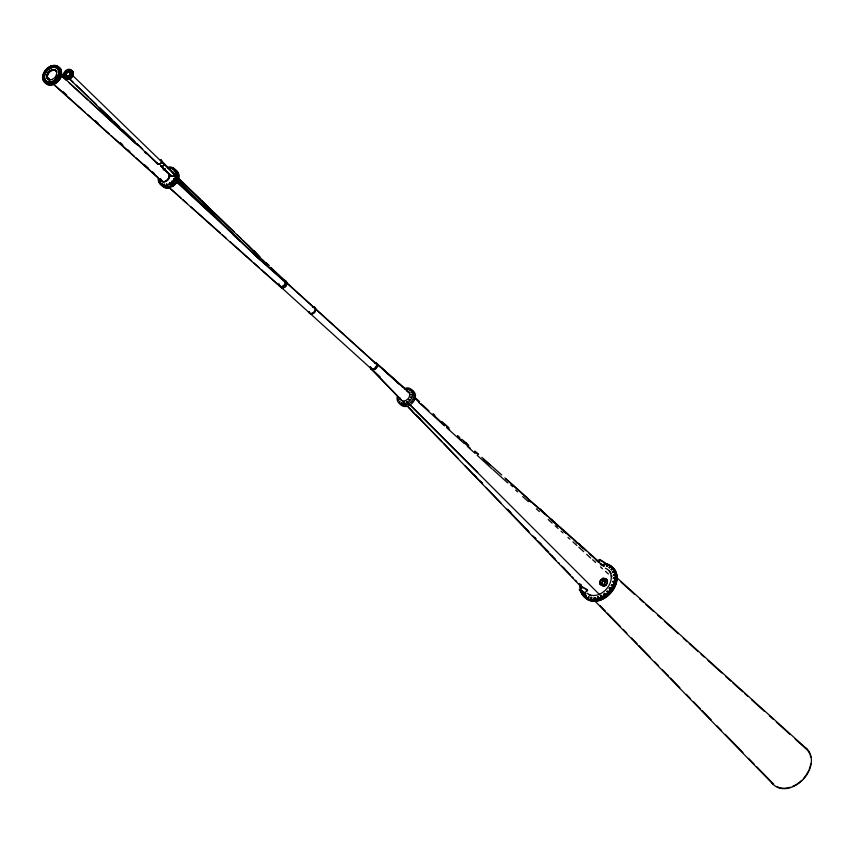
<?xml version="1.0" encoding="UTF-8"?>
<svg xmlns="http://www.w3.org/2000/svg" width="854" height="854" viewBox="0 0 854 854"><rect width="100%" height="100%" fill="white"/><g stroke="black" fill="none" stroke-linecap="round" stroke-linejoin="round"><path stroke-width="1.28" d="M584.403 593.402L584.029 594.352L583.261 594.085M585.919 595.355L586.25 596.199L585.246 596.135M588.886 596.871L587.926 597.864L588.758 596.818M591.502 597.416C592.719 599.305 589.143 598.184 591.512 597.501M601.376 595.334C602.518 597.405 598.974 595.772 601.547 595.473M604.653 564.569L604.333 565.668L603.735 564.953M604.568 593.316L604.728 594.245L603.725 594.181M607.696 565.433C607.45 567.91 605.603 564.74 607.674 565.497M607.824 591.117C605.646 591.939 608.667 591.246 606.799 591.246M610.194 566.853L609.82 567.803L609.051 567.536M609.959 587.765C610.962 590.039 607.621 587.819 610.236 588.022M612.179 568.903L611.891 569.778L611.037 569.575M612.265 584.894C609.703 586.132 613.706 584.093 611.165 585.353M613.257 571.294C614.464 573.183 610.888 572.052 613.257 571.379M613.62 581.457C611.186 582.375 614.933 581.094 612.531 581.723M614.304 578.009C611.742 579.247 615.766 577.187 613.215 578.468M60.004 69.057L60.015 68.8A10.419 7.622 -47.9 0 0 45.732 69.9A10.419 7.622 -47.9 0 0 47.301 83.756A10.419 7.622 -47.9 0 0 60.538 73.38L60.004 69.057A10.333 7.547 -47.9 0 0 45.806 69.814A10.333 7.547 -47.9 0 0 47.386 83.66L46.97 83.265M44.237 80.884A10.419 7.622 -47.9 0 0 53.386 84.45A10.419 7.622 -47.9 0 0 61.755 74.479L61.232 69.9L60.015 68.8M586.442 595.633C585.748 597.928 584.606 594.576 586.367 595.516M587.84 597.373L588.267 597.896L588.929 597.106M590.754 598.099L591.352 598.59L591.865 597.789M594.715 597.522C592.313 598.259 595.985 599.241 594.704 597.437M603.735 565.188L604.152 565.722L604.813 564.921M610.247 567.035C609.361 569.426 608.646 565.626 610.226 567.077M610.311 588.128L609.201 588.641M612.233 569.074L611.261 569.842L611.891 568.796M612.51 571.977L613.097 572.458L613.61 571.657M612.062 589.719L611.827 590.338M71.992 73.615C69.334 73.796 74.618 73.807 72.174 75.099M44.686 72.729L45.401 72.003M44.387 75.056L43.96 75.632M45.497 72.227L45.07 72.803M44.408 80.778L44.76 79.828L44.376 80.799A10.333 7.547 -47.9 0 0 53.588 84.354A10.333 7.547 -47.9 0 0 61.766 74.223M47.354 69.868L47.205 69.313M49.874 67.733L49.201 67.466L49.073 68.213M52.425 66.206L52.361 67.039L51.688 66.954M51.357 82.176L50.866 83.051M55.286 66.26L54.432 66.772M51.518 82.667L51.357 82.123M55.318 66.377L54.368 66.772M57.047 67.765L56.78 67.071L57.506 66.943M54.304 81.173L53.567 81.931M57.613 67.167L57.015 67.786M55.894 79.614L56.695 79.134L56.364 79.934M58.67 76.7L57.762 77.212L58.691 76.657M59.791 70.925L59.086 71.288L59.599 71.779M158.993 180.002L159.666 179.255L159.122 180.205M160.605 182.148L159.698 182.372L160.435 181.678M160.595 182.169L160.435 181.624M161.566 184.24L162.175 183.439M165.196 169.124L164.598 169.732L165.153 170.053M165.569 169.498L165.132 170.074M170.992 168.174L170.565 168.74M169.177 183.631L169.893 182.905M173.287 168.964L172.85 169.54M169.775 186.791L169.444 187.218M172.433 181.048L171.505 181.4L172.337 181.496M174.856 170.843L174.696 170.288M173.565 179.116L174.28 178.379M175.668 173.042L174.856 172.914L175.273 173.575M175.678 173.02L175.251 173.586M173.714 182.34L173.223 182.937M175.497 175.785L175.07 176.351M178.155 175.123L178.038 175.871M71.811 72.152L72.675 72.099M68.213 78.173L68.491 77.97A5.156 3.822 -46.1 0 0 72.344 72.046A5.156 3.822 -46.1 0 0 67.541 69.58L67.647 70.807M583.357 593.904L584.275 593.359M606.724 565.732L607.066 566.448L607.728 565.658M597.373 597.224L597.757 597.949L598.334 596.914M613.289 574.785L613.674 575.521L614.261 574.486M615.286 583.41L615.328 582.812M584.446 593.637L583.624 594.416L583.57 593.53M601.718 595.75L600.618 596.209M604.899 593.733L603.949 594.448L604.579 593.402M47.376 69.847L46.468 70.071M44.162 77.992L43.255 78.216M49.852 67.882L49.02 68.224M46.5 81.642L45.721 82.262M58.456 68.79L58.531 69.43M54.218 81.109L53.61 81.909M58.99 73.882C58.99 75.878 60.485 72.579 58.958 74.074M55.446 82.817L55.553 82.368M59.983 78.173L59.428 78.611M168.174 168.697L167.779 168.014M170.213 168.11L170.576 168.729M166.477 184.208L166.69 184.87M174.056 170.736L174.814 170.426M174.878 170.821L174.163 171.248L174.259 170.458M175.401 175.55L174.579 175.849L175.091 176.34M174.344 178.785L173.511 179.126M172.572 185.67L172.017 186.119M174.344 184.069L174.696 183.172M405.191 389.136L406.013 388.933L405.234 389.552M600.874 579.973C598.59 582.054 600.095 586.922 603.49 584.798A3.768 3.096 -68 0 0 605.454 582.076L605.454 579.866L603.863 578.009L600.874 579.973L602.678 580.837M157.755 164.128L68.533 78.045M68.341 76.913L68.459 77.992M580.56 590.071L582.321 587.371C583.624 588.235 588.566 589.836 586.944 591.47M598.12 561.836L598.835 562.071L600.287 559.85M584.99 593.018L579.428 589.847L585.609 593.829L584.99 593.018L587.136 589.74L584.574 588.043M602.817 565.754L604.717 562.797L599.284 559.925M612.617 581.521L613.45 581.179M606.575 595.686L605.828 596.135M414.564 397.11L414.638 396.427M413.806 399.875L413.987 399.288M412.119 402.447L412.247 401.754M48.112 82.603L48.881 82.699L47.952 83.062M60.239 70.466L60.154 69.686M60.282 70.519L60.474 69.889M49.276 84.204L50.076 84.194M61.05 72.889L61.168 72.142M166.978 184.752L166.882 183.898L166.381 184.795M409.888 404.316L409.141 404.369M582.887 591.566L581.905 591.288L582.844 591.619M606.852 565.551L607.568 565.38M609.361 566.971L610.066 566.8M597.501 597.042L598.206 596.871M65.374 77.223L65.32 78.056M69.569 76.177C68.373 77.703 71.298 76.337 69.569 76.177A2.722 2.007 -46.1 0 1 68.672 76.593M68.053 78.984L67.391 79.027M43.992 77.458L43.319 78.216M59.577 71.789L59.993 71.063M56.289 79.091L56.385 79.924M49.895 84.279L49.34 84.311M52.617 84.14L52.019 84.13M173.266 168.996L172.593 168.729L172.465 169.476M176.735 181.464L260.256 260.032L285.332 282.354A3.768 2.754 -47.9 0 0 285.193 281.201L270.761 267.729M164.619 168.911L165.025 168.676A10.333 7.547 -47.9 0 0 163.274 169.882M158.417 178.187A10.419 7.622 -47.9 0 0 166.509 185.531L170.074 184.037A10.419 7.622 -47.9 0 0 176.287 172.743A10.419 7.622 -47.9 0 0 168.185 167.416L167.683 167.565A10.333 7.547 -47.9 0 1 176.159 172.732A10.333 7.547 -47.9 0 1 169.572 184.186M167.822 186.716L171.387 185.233M161.78 185.126A10.419 7.622 -47.9 0 0 169.039 187.816L172.604 186.332A10.419 7.622 -47.9 0 0 178.796 177.045A10.419 7.622 -47.9 0 0 174.568 169.775M601.526 599.668L601.568 599.647A20.347 14.881 -47.9 0 0 616.492 582.182A20.347 14.881 -47.9 0 0 609.735 565.967M68.416 78.045L68.224 78.088A5.156 3.822 -46.1 0 1 63.367 75.622A5.156 3.822 -46.1 0 1 67.22 69.708L67.445 70.786M602.881 578.051L600.127 580.816L599.7 583.709M50.674 66.27L50.898 67.594M52.713 83.19L52.5 81.621L52.66 83.009M397.249 396.683A9.213 6.736 -47.9 0 0 404.102 404.102L407.539 402.661A9.213 6.736 -47.9 0 0 412.898 392.765A9.213 6.736 -47.9 0 0 405.874 388.026M400.345 403.953A9.213 6.736 -47.9 0 0 406.632 406.387L410.08 404.956A9.213 6.736 -47.9 0 0 415.46 396.363A9.213 6.736 -47.9 0 0 410.977 390.235M605.091 563.661L604.717 562.797M58.638 69.473L59.022 68.491L58.67 69.452M172.871 169.519L172.337 169.359M601.643 584.958C607.6 585.62 602.081 575.479 606.618 579.556A3.672 2.455 -64.4 0 1 605.251 585.588A3.672 2.455 -64.4 0 1 602.027 582.674A3.672 2.455 -64.4 0 1 606.618 579.556M68.171 76.977L68.203 76.967A3.811 2.818 -46.1 0 0 70.583 71.17A3.811 2.818 -46.1 0 0 64.829 73.369A3.811 2.818 -46.1 0 0 68.16 76.956L68.192 78.098M613.973 574.379L613.343 575.436L614.133 574.432M598.046 596.818L597.416 597.864L598.216 596.797M52.425 66.26L51.752 66.954M48.678 82.368L48.005 83.062M170.971 168.206L170.458 167.832L170.181 168.676M169.241 183.727L169.775 182.767M161.918 183.343L161.523 184.261M70.412 77.96L71.128 77.244M581.232 586.89L582.321 587.371M600.394 564.473L601.451 564.953M603.18 565.743L603.917 566.106L598.835 562.071M214.151 213.126L215.155 213.628L177.888 177.664M581.681 586.57L583.57 587.531M214.557 213.319L215.155 213.628M578.969 583.463L581.457 584.947M47.312 69.441L46.532 70.071M549.955 518.463L562.743 529.363M600.106 584.392L600.768 584.819M549.101 517.94L555.068 522.701L554.62 522.093L557.769 526.299M560.961 528.637L565.455 532.458M475.112 451.819L478.443 454.584M574.379 540.016L582.94 547.382M528.615 499.601L537.924 507.778M419.698 401.732L415.236 397.825M579.823 545.535L585.502 550.264M600.266 563.544L601.963 564.974M528.412 498.896L525.915 496.857L538.66 507.949M564.526 531.764L572.052 538.287M501.81 475.016L481.827 457.317M599.134 562.455L596.103 559.936L598.9 562.316M563.597 530.996L566.608 533.515L565.775 532.715M504.874 477.845L506.55 479.243M581.083 546.517L582.812 547.969L579.354 544.777M270.729 267.398L285.471 281.318A4.014 2.936 -47.9 0 1 285.546 282.023L255.186 255.261L177.13 180.087M590.21 554.556L598.056 561.58M458.107 458.384L443.6 443.215M537.657 507.703L538.49 508.408M573.087 539.312L577.272 542.93M474.781 451.04L478.432 454.114M579.855 585.46L415.855 414.756M441.86 441.571L417.617 416.592M463.786 441.219L466.722 443.749L461.843 439.319M575.788 541.105L563.277 529.822M541.788 511.258L540.144 509.827L543.592 513.008L541.991 511.514M508.333 510.361L510.809 512.507L507.127 509.155L510.468 512.742M553.616 521.773L555.73 523.94M465.686 442.799L468.761 445.489M483.321 459.153L490.281 465.227M256.36 253.649L253.691 250.916L255.367 252.4M468.515 445.681L464.565 442.158M441.881 421.534L449.012 427.865M507.372 479.948L526.918 497.423M376.988 363.655L409.621 392.712M171.099 189.129L180.941 197.893M182.905 199.644L186.834 203.145M190.773 206.657L220.279 232.95M222.243 234.701L226.182 238.202M230.11 241.714L251.749 260.993M253.723 262.744L259.627 267.996M261.591 269.757L277.326 283.774M169.263 187.805L279.813 286.41M376.475 363.42L408.479 392.029M505.653 478.88L525.231 496.526M53.588 84.108L85.411 112.579M87.396 114.361L109.269 133.929M111.255 135.711L134.131 156.175M136.117 157.958L157.99 177.525M159.986 179.308L161.972 181.091M53.439 84.3L161.822 181.283M589.046 553.477L590.936 555.175M47.109 77.116L50.076 79.774M120.19 142.618L122.165 144.39M46.906 77.202L49.863 79.86M62.705 91.367L66.655 94.901M95.296 120.574L98.253 123.232M119.976 142.703L122.944 145.361M127.876 149.781L129.851 151.553M144.668 164.833L148.617 168.377M152.567 171.91L154.542 173.682M616.278 577.197L807.35 749.396M598.59 561.388L582.898 547.329L586.292 550.787M620.89 582.001L634.746 594.501M639.699 598.953L643.66 602.529M645.635 604.312L653.556 611.453M657.516 615.019L661.476 618.584M664.455 621.264L678.311 633.753M683.264 638.216L687.224 641.781M689.199 643.564L698.113 651.602M701.081 654.271L704.048 656.95M708.009 660.516L721.876 673.005M725.836 676.581L730.789 681.044M732.764 682.826L742.67 691.751M744.645 693.533L747.613 696.202M751.573 699.778L764.447 711.371M769.401 715.833L773.361 719.399M776.329 722.078L790.185 734.568M795.138 739.03L807.019 749.737A23.976 17.539 -47.9 0 1 809.613 753.591M173.874 173.693L174.579 174.323L161.748 161.064M615.286 574.304L616.972 575.831M60.538 73.38L61.755 74.479M50.621 66.228L50.834 67.744L50.749 66.196M169.615 175.465L170.32 176.105M445.147 424.801L447.667 427.075M375.984 362.993L402.405 386.873M407.294 391.292L409.258 393.064M375.909 363.089L379.827 366.622M381.781 368.394L399.394 384.311M415.087 398.327L418.972 402.01M421.011 403.686L428.9 410.827M433.832 415.29L444.688 425.111M446.663 426.893L449.62 429.573M459.484 438.497L461.47 440.45M465.409 443.856L470.34 448.318M510.788 484.912L512.763 486.695M611.197 575.97L611.976 576.674M377.094 364.594L285.524 281.66M409.792 394.057L410.528 394.729M376.849 364.541L285.321 281.745M418.866 402.554L444.507 425.879M446.514 427.555L464.288 443.632M467.255 446.311L475.144 453.463M477.119 455.246L491.989 468.835M492.918 469.54L507.735 482.937M515.635 490.079L517.609 491.861M522.659 496.569L528.466 501.682M536.365 508.835L539.333 511.514M548.215 519.552L552.164 523.118M555.132 525.797L558.089 528.477M561.057 531.156L563.032 532.949M567.963 537.412L569.938 539.194M572.906 541.874L576.856 545.45M578.831 547.233L583.762 551.705M586.719 554.385L590.69 558.11M592.644 559.744L595.612 562.423M600.543 566.885L602.476 568.764M605.486 571.347L608.443 574.027M170.074 184.037L172.604 186.332M373.967 368.96L374.511 369.451M372.259 368.939L370.508 367.348A3.651 2.669 -47.9 0 0 375.589 367.914A3.651 2.669 -47.9 0 0 375.002 362.779M281.19 287.339L371.362 368.896M407.539 402.661L410.08 404.956M52.436 81.77L52.606 83.233M166.509 185.531L169.039 187.816M404.102 404.102L406.632 406.387M547.083 550.681L546.016 549.634L548.844 552.228L538.959 542.173M539.312 508.536L555.068 522.701M556.851 524.666L560.779 528.231M552.324 520.919L554.032 522.467L550.574 519.253M457.648 436.063L459.046 437.344M371.479 369.003L380.051 376.774M61.541 75.6L137.75 145.287M144.593 151.542L147.518 154.222M163.157 168.516L168.046 172.978M61.392 75.792L66.281 80.255M69.206 82.934L87.77 99.918M89.723 101.701L135.647 143.696M144.443 151.734L146.397 153.517M163.007 168.708L165.943 171.387M255.378 253.264L267.836 264.719M177.184 182.66L211.354 213.97M542.941 512.293L547.094 516.104M253.691 250.916L259.947 256.68M262.199 259.862L264.099 261.612M249.026 246.294L254.246 251.642M432.999 413.582L434.857 415.3M249.304 246.432L243.176 240.636M457.595 435.721L459.868 437.878M236.814 234.423L241.618 239.056M233.249 234.818L239.953 241.191M216.041 214.397L217.183 215.486M415.652 398.434L419.25 401.892M178.454 178.582L257.662 254.684M73.198 76.017L163.093 163.199M164.811 165.153L174.397 174.397A1.729 1.26 -47.9 0 1 174.376 174.878M266.202 262.701L269.501 265.872M177.13 179.98L260.256 260.032M68.309 76.988L68.768 77.426A3.747 2.775 -46.1 0 0 70.775 75.878M65.79 75.045L67.712 76.892M69.633 78.739L73.476 82.443M76.358 85.219L88.837 97.249M90.759 99.096L96.523 104.647M99.406 107.423L111.895 119.453M113.817 121.3L119.581 126.851M122.464 129.627L134.953 141.657M136.875 143.504L142.639 149.055M145.522 151.831L157.051 162.933A2.701 1.996 -46.1 0 0 159.239 164.32A2.701 1.996 -46.1 0 0 161.694 161.865A2.701 1.996 -46.1 0 0 160.36 159.623M561.889 566.095L570.675 575.265M178.475 178.625L200.487 199.857M202.398 201.704L222.499 221.09L201.587 200.839M170.779 175.358L161.299 166.199A1.729 1.281 -46.1 0 0 163.722 165.014A1.729 1.281 -46.1 0 0 162.452 163.338M161.171 166.359L171.675 176.49M177.813 177.813L199.676 198.993M479.585 480.695L482.382 483.471L464.715 465.441M555.484 559.349L549.827 553.659M529.256 500.401L530.75 501.864L527.366 498.298M417.553 416.517L420.115 419.047M558.569 562.701L559.359 563.512M220.407 218.677L217.759 216.051M410.059 404.817L477.738 472.486M539.675 542.888L541.094 544.308L537.379 540.529M409.141 404.081L599.988 595.046M234.263 231.978L220.866 219.083M408.105 407.102L417.916 417.275L413.112 412.258M587.136 589.74L587.595 590.402M551.865 556.221L551.46 555.815L555.922 560.459M412.717 411.521L408.308 406.91M599.924 605.497L605.497 611.229M607.354 613.14L620.367 626.516M623.153 629.377L626.868 633.198M631.512 637.981L637.084 643.713M638.941 645.624L650.086 657.078M654.73 661.861L658.445 665.682M662.16 669.504L668.661 676.187M670.518 678.097L679.805 687.651M686.306 694.334L690.021 698.156M693.736 701.977L700.248 708.66M702.105 710.571L711.393 720.125M716.965 725.857L721.609 730.629M725.324 734.451L742.969 752.609M748.542 758.331L754.114 764.063M756.9 766.935L773.628 784.121M594.95 601.067L773.286 784.474M371.618 369.163L401.081 399.608M572.276 576.93L573.344 578.03M371.437 369.206L400.91 399.789M575.479 580.25L576.749 581.574M500.86 502.91L485.873 487.346M526.288 529.021L528.936 531.775L510.457 512.507M526.171 528.914L527.697 530.526M476.543 477.642L473.831 474.707L475.037 476.02M563.32 567.494L565.551 569.949M481.122 482.211L482.681 483.94M534.583 537.369L536.013 538.991L532.896 535.949M164.48 184.176L163.626 184.859M43.575 75.558L43.693 74.81L44.365 75.088M45.657 82.262L46.586 81.706M594.982 597.693L594.63 598.569L593.946 598.312M164.555 184.496L164.032 184.122L163.69 184.848M804.596 747.218A24.467 17.891 -47.9 0 1 803.326 779.211A24.467 17.891 -47.9 0 1 771.813 782.638M810.051 754.701A23.976 17.539 -47.9 0 1 810.702 757.092M810.766 763.689A23.976 17.539 -47.9 0 1 809.24 769.251M808.781 770.361A23.976 17.539 -47.9 0 1 803.379 778.634M801.639 780.417A23.976 17.539 -47.9 0 1 792.544 786.449M790.388 787.239A23.976 17.539 -47.9 0 1 777.353 786.801M284.788 280.913A3.864 2.818 -47.9 0 1 285.407 286.357A3.864 2.818 -47.9 0 1 280.133 285.706M284.67 280.806A3.864 2.818 -47.9 0 1 285.289 286.25A3.864 2.818 -47.9 0 1 280.016 285.599M284.724 280.678A4.014 2.936 -47.9 0 1 285.364 286.325A4.014 2.936 -47.9 0 1 279.888 285.652M283.613 279.664A4.014 2.936 -47.9 0 1 285.449 283.389A4.014 2.936 -47.9 0 1 281.19 286.773A4.014 2.936 -47.9 0 1 278.852 283.443M285.129 280.891A3.768 2.754 -47.9 0 1 281.991 286.464M280.902 286.538A3.768 2.754 -47.9 0 1 278.98 284.563M283.528 279.877A3.768 2.754 -47.9 0 1 284.457 280.208M285.471 281.318A1.505 1.1 -47.9 0 1 285.546 282.023M285.193 281.201A1.356 0.993 -47.9 0 1 285.332 282.354M70.594 74.672A2.722 2.007 -46.1 0 1 70.135 75.462M66.495 76.294A2.722 2.007 -46.1 0 1 67.018 72.932A2.722 2.007 -46.1 0 1 70.338 72.451M70.69 71.426A3.747 2.775 -46.1 0 1 71.565 72.569M71.683 73.625A3.747 2.775 -46.1 0 1 71.416 74.778M66.591 77.543A3.747 2.775 -46.1 0 1 65.769 77.02M65.47 76.636A3.747 2.775 -46.1 0 1 65.16 75.675M65.15 75.131A3.747 2.775 -46.1 0 1 65.416 73.978M66.484 72.387A3.747 2.775 -46.1 0 1 67.509 71.597M66.036 76.764A3.373 2.498 -46.1 0 1 65.577 76.006M70.071 71.522A3.373 2.498 -46.1 0 1 70.807 71.992M71.394 70.466A5.156 3.822 -46.1 0 1 71.544 77.565A5.22 3.864 -46.1 0 1 64.466 77.319M64.552 77.308A5.156 3.822 -46.1 0 0 71.544 77.565A5.22 3.864 -46.1 0 0 71.394 70.38M47.504 78.408A6.031 4.409 -47.9 0 1 53.749 70.081M55.403 70.284A6.031 4.409 -47.9 0 1 56.706 71.106M49.297 79.988A5.786 4.227 -47.9 0 1 49.126 72.003A5.786 4.227 -47.9 0 1 56.866 72.184M56.919 74.704A5.786 4.227 -47.9 0 1 55.67 77.319M48.475 79.849A6.031 4.409 -47.9 0 1 47.408 78.749M47.077 78.024A6.031 4.409 -47.9 0 1 50.194 70.861A6.031 4.409 -47.9 0 1 56.738 71.341M60.453 73.038A10.333 7.547 -47.9 0 1 47.386 83.66M57.314 66.719A10.419 7.622 -47.9 0 1 61.232 69.9M59.812 68.128A10.333 7.547 -47.9 0 1 61.317 70.241M162.463 163.167A1.932 1.43 -46.1 0 1 164.032 164.352A1.932 1.43 -46.1 0 1 162.42 166.445A1.932 1.43 -46.1 0 1 160.669 165.505M174.408 173.832A1.932 1.409 -47.9 0 1 174.536 174.899M173.906 176.031A1.932 1.409 -47.9 0 1 173.383 176.447M173.885 175.828A1.729 1.26 -47.9 0 1 172.999 176.458M160.99 165.879A1.729 1.281 -46.1 0 1 160.84 165.43M160.285 159.805A2.498 1.847 -46.1 0 1 160.691 163.327A2.498 1.847 -46.1 0 1 157.221 162.868M168.964 173.928A5.199 3.8 -47.9 0 1 166.188 180.973A5.199 3.8 -47.9 0 1 160.467 178.998M168.772 174.077A4.964 3.629 -47.9 0 1 164.651 181.411M163.199 181.518A4.964 3.629 -47.9 0 1 160.68 178.902M174.173 169.049A10.333 7.547 -47.9 0 1 177.322 176.714A10.333 7.547 -47.9 0 1 170.885 185.371L171.291 185.147A10.419 7.622 -47.9 0 0 177.536 175.348A10.419 7.622 -47.9 0 0 172.359 168.387M161.16 184.742A10.333 7.547 -47.9 0 0 168.227 186.482L167.726 186.631A10.419 7.622 -47.9 0 1 159.794 182.244M166.914 185.297A10.333 7.547 -47.9 0 1 158.396 178.764M169.177 174.131A5.199 3.8 -47.9 0 1 166.402 181.176A5.199 3.8 -47.9 0 1 160.691 179.191M172.327 172.711A1.932 1.409 -47.9 0 1 173.864 174.067A1.932 1.409 -47.9 0 1 171.91 176.084A1.932 1.409 -47.9 0 1 170.597 174.494M175.486 170.234A10.333 7.547 -47.9 0 1 178.635 177.899A10.333 7.547 -47.9 0 1 172.198 186.567M169.54 187.677A10.333 7.547 -47.9 0 1 161.321 183.781M375.077 362.587A3.864 2.818 -47.9 0 1 375.696 368.031A3.864 2.818 -47.9 0 1 370.422 367.38M606.084 581.2A3.768 2.754 -47.9 0 1 605.102 579.546M604.568 582.076A5.402 3.95 -47.9 0 1 603.682 579.343M609.051 570.664A15.682 11.465 -47.9 0 1 611.144 573.568M591.363 595.793A15.682 11.465 -47.9 0 1 588.854 594.587M605.454 568.262A15.682 11.465 -47.9 0 1 607.653 587.552A15.682 11.465 -47.9 0 1 587.221 593.199M605.507 563.693A20.347 14.881 -47.9 0 1 608.688 591.662A20.347 14.881 -47.9 0 1 580.677 590.883M580.25 585.63A20.347 14.881 -47.9 0 0 580.304 588.865L580.304 588.865A20.411 14.924 -47.9 0 1 580.218 585.801M606.169 563.789A20.411 14.924 -47.9 0 1 608.165 592.345A20.411 14.924 -47.9 0 1 580.485 590.231M607.034 564.579A20.411 14.924 -47.9 0 1 610.151 591.918A20.411 14.924 -47.9 0 1 582.108 593.466M581.051 587.648A20.411 14.924 -47.9 0 1 581.2 585.513M601.205 599.796A20.347 14.881 -47.9 0 1 583.837 595.814A20.411 14.924 -47.9 0 0 610.781 592.868A20.411 14.924 -47.9 0 0 610.034 566.01M411.841 389.894A9.213 6.736 -47.9 0 1 408.767 403.771L405.319 405.202A9.213 6.736 -47.9 0 1 399.031 402.757M599.017 559.658A3.864 0.555 33.1 0 1 602.977 561.43A3.864 0.555 33.1 0 1 604.963 563.704M404.572 401.69A5.594 4.089 -47.9 0 1 402.383 401.188M406.942 391.111A5.594 4.089 -47.9 0 1 407.838 398.999A5.594 4.089 -47.9 0 1 400.195 398.06M374.959 362.48A3.864 2.818 -47.9 0 1 375.589 367.925A3.864 2.818 -47.9 0 1 370.305 367.273M374.97 362.907A3.918 2.872 -47.9 0 1 377.489 365.96A3.918 2.872 -47.9 0 1 373.742 369.814A3.918 2.872 -47.9 0 1 370.785 367.22M375.664 362.736A3.886 2.84 -47.9 0 1 375.781 368.106A3.886 2.84 -47.9 0 1 370.572 367.978M374.778 362.309A3.864 2.818 -47.9 0 1 375.397 367.754A3.864 2.818 -47.9 0 1 370.113 367.103M284.98 281.083A3.864 2.818 -47.9 0 1 285.599 286.528A3.864 2.818 -47.9 0 1 280.315 285.876M313.226 306.639A3.864 2.818 -47.9 0 1 313.845 312.084A3.864 2.818 -47.9 0 1 308.572 311.432M312.457 307.034A3.864 2.818 -47.9 0 1 315.564 309.361A3.864 2.818 -47.9 0 1 312.393 313.589A3.864 2.818 -47.9 0 1 308.924 311.753M313.845 307.194A3.864 2.818 -47.9 0 1 314.464 312.639A3.864 2.818 -47.9 0 1 309.18 311.988M398.039 400.142L398.914 399.896L398.039 400.142M411.073 392.071L411.938 391.826L411.073 392.071M397.761 397.612C398.444 399.042 398.935 396.021 397.761 397.612M411.361 394.569C412.055 396 412.535 392.979 411.361 394.569M64.039 76.636L64.925 76.433L64.039 76.636M66.334 77.757L67.21 77.554L66.334 77.757M410.614 397.291C411.233 398.775 411.852 395.744 410.614 397.291M408.949 399.832C409.493 401.359 410.24 398.327 408.949 399.832M406.621 401.796C407.08 403.366 407.956 400.334 406.621 401.796M403.985 402.885C404.358 404.486 405.362 401.476 403.985 402.885M63.751 73.818C64.125 75.43 65.16 72.43 63.751 73.818M65.598 71.053C65.971 72.643 67.018 69.697 65.598 71.053M68.533 69.889C68.896 71.48 69.953 68.533 68.533 69.889M70.829 70.999C71.202 72.611 72.227 69.612 70.829 70.999M401.433 402.928C401.722 404.561 402.864 401.561 401.433 402.928M407.753 389.061C408.052 390.694 409.183 387.705 407.753 389.061M399.362 401.903C399.576 403.579 400.836 400.611 399.362 401.903M409.835 390.032C410.048 391.698 411.308 388.73 409.835 390.032M405.799 404.369L405.244 404.401L405.778 404.38M579.877 544.649L576.215 542.279L579.973 544.713M542.973 511.824L539.023 508.365L545.183 513.873L542.973 511.824M68.373 76.145A2.498 1.847 -46.1 0 0 69.9 72.334A2.498 1.847 -46.1 0 0 66.132 73.839A2.498 1.847 -46.1 0 0 68.373 76.145M68.16 75.942A2.498 1.847 -46.1 0 0 69.686 72.131A2.498 1.847 -46.1 0 0 65.918 73.636A2.498 1.847 -46.1 0 0 68.16 75.942M68.384 76.316A2.722 2.007 -46.1 0 0 70.06 72.184A2.722 2.007 -46.1 0 0 65.961 73.818A2.722 2.007 -46.1 0 0 68.384 76.316M67.722 76.796A3.363 2.487 -46.1 0 0 70.562 71.875A3.363 2.487 -46.1 0 0 65.48 73.038A3.363 2.487 -46.1 0 0 67.722 76.796M52.233 79.422A5.786 4.227 -47.9 0 0 55.734 70.562A5.786 4.227 -47.9 0 0 47.13 74.149A5.786 4.227 -47.9 0 0 52.233 79.422M51.219 81.867A8.294 6.063 -47.9 0 0 58.115 69.612A8.294 6.063 -47.9 0 0 45.764 72.643A8.294 6.063 -47.9 0 0 51.219 81.867M51.229 82.155A8.604 6.288 -47.9 0 0 58.382 69.441A8.604 6.288 -47.9 0 0 45.561 72.59A8.604 6.288 -47.9 0 0 51.229 82.155M50.365 82.23A8.615 6.298 -47.9 0 0 58.595 69.943A8.615 6.298 -47.9 0 0 45.902 71.747A8.615 6.298 -47.9 0 0 50.365 82.23M580.304 590.915A3.864 0.555 33.1 0 0 585.684 593.989A3.864 0.555 33.1 0 0 581.574 590.605A3.864 0.555 33.1 0 0 580.304 590.915M605.753 585.353A3.864 2.573 -64.4 0 0 606.351 579.151A3.864 2.573 -64.4 0 0 601.792 583.303A3.864 2.573 -64.4 0 0 605.753 585.353"/></g></svg>
